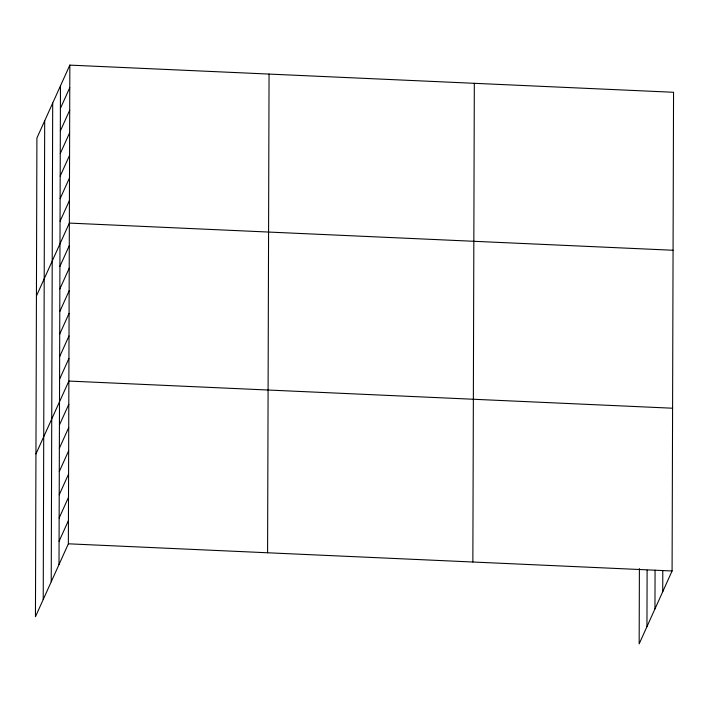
<?xml version="1.0" encoding="UTF-8"?>
<svg xmlns="http://www.w3.org/2000/svg" width="709" height="709" viewBox="0 0 709 709"><rect width="100%" height="100%" fill="white"/><g stroke="black" fill="none" stroke-linecap="round" stroke-linejoin="round"><path stroke-width="1.06" d="M43.222 599.504L44.685 120.805M51.234 581.761L52.696 103.062M59.007 564.541L60.469 85.842M69.837 65.113L36.912 138.025L35.45 616.724L68.365 543.812L69.837 65.113L673.55 92.276L672.088 570.975L639.163 643.887L639.394 568.591M267.594 552.781L269.057 74.082M472.859 562.015L474.321 83.316M646.945 626.667L647.113 570.196M654.956 608.925L655.072 570.178M662.729 591.705L662.791 570.674M60.407 108.415L69.766 87.686M60.336 130.979L69.695 110.249M60.265 153.552L69.624 132.813M60.194 176.116L69.553 155.386M60.123 198.68L69.491 177.95M60.061 221.252L69.42 200.523M36.434 295.999L69.349 223.087L673.071 250.25M59.919 266.38L69.278 245.651M59.848 288.953L69.207 268.224M59.786 311.517L69.145 290.787M59.716 334.09L69.074 313.351M59.645 356.654L69.003 335.924M59.574 379.218L68.933 358.488M35.946 453.964L68.87 381.061L672.584 408.216M59.432 425.037L68.8 404.307M59.361 448.292L68.729 427.562M59.29 471.538L68.658 450.809M59.219 494.793L68.587 474.064M59.148 518.04L68.507 497.31M59.077 541.295L68.436 520.566M68.365 543.812L672.088 570.975"/></g></svg>
